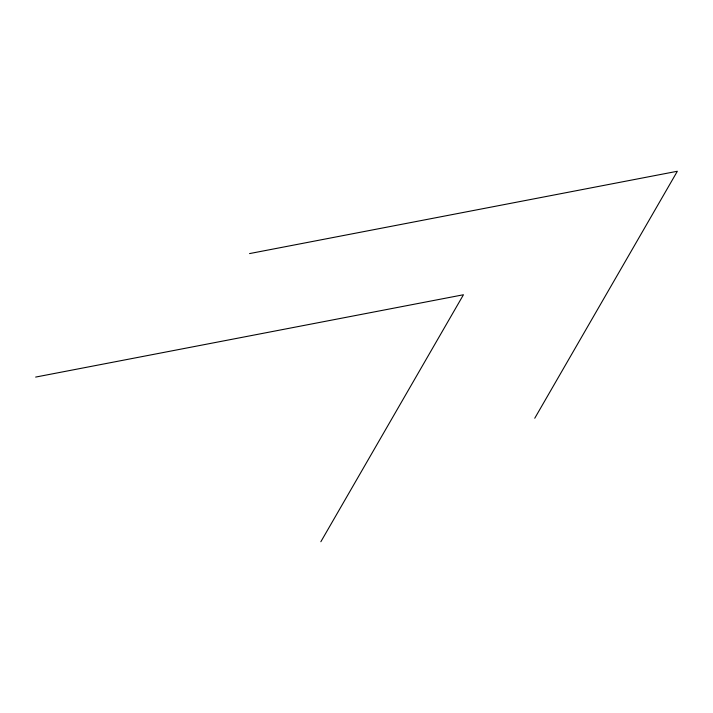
<?xml version="1.0" encoding="UTF-8"?>
<svg xmlns="http://www.w3.org/2000/svg" width="713" height="713" viewBox="0 0 713 713"><rect width="100%" height="100%" fill="white"/><g stroke="black" fill="none" stroke-linecap="round" stroke-linejoin="round"><path stroke-width="1.07" d="M320.85 541.737L463.45 294.754L35.65 377.079M534.75 418.246L677.35 171.263L249.55 253.587"/></g></svg>
